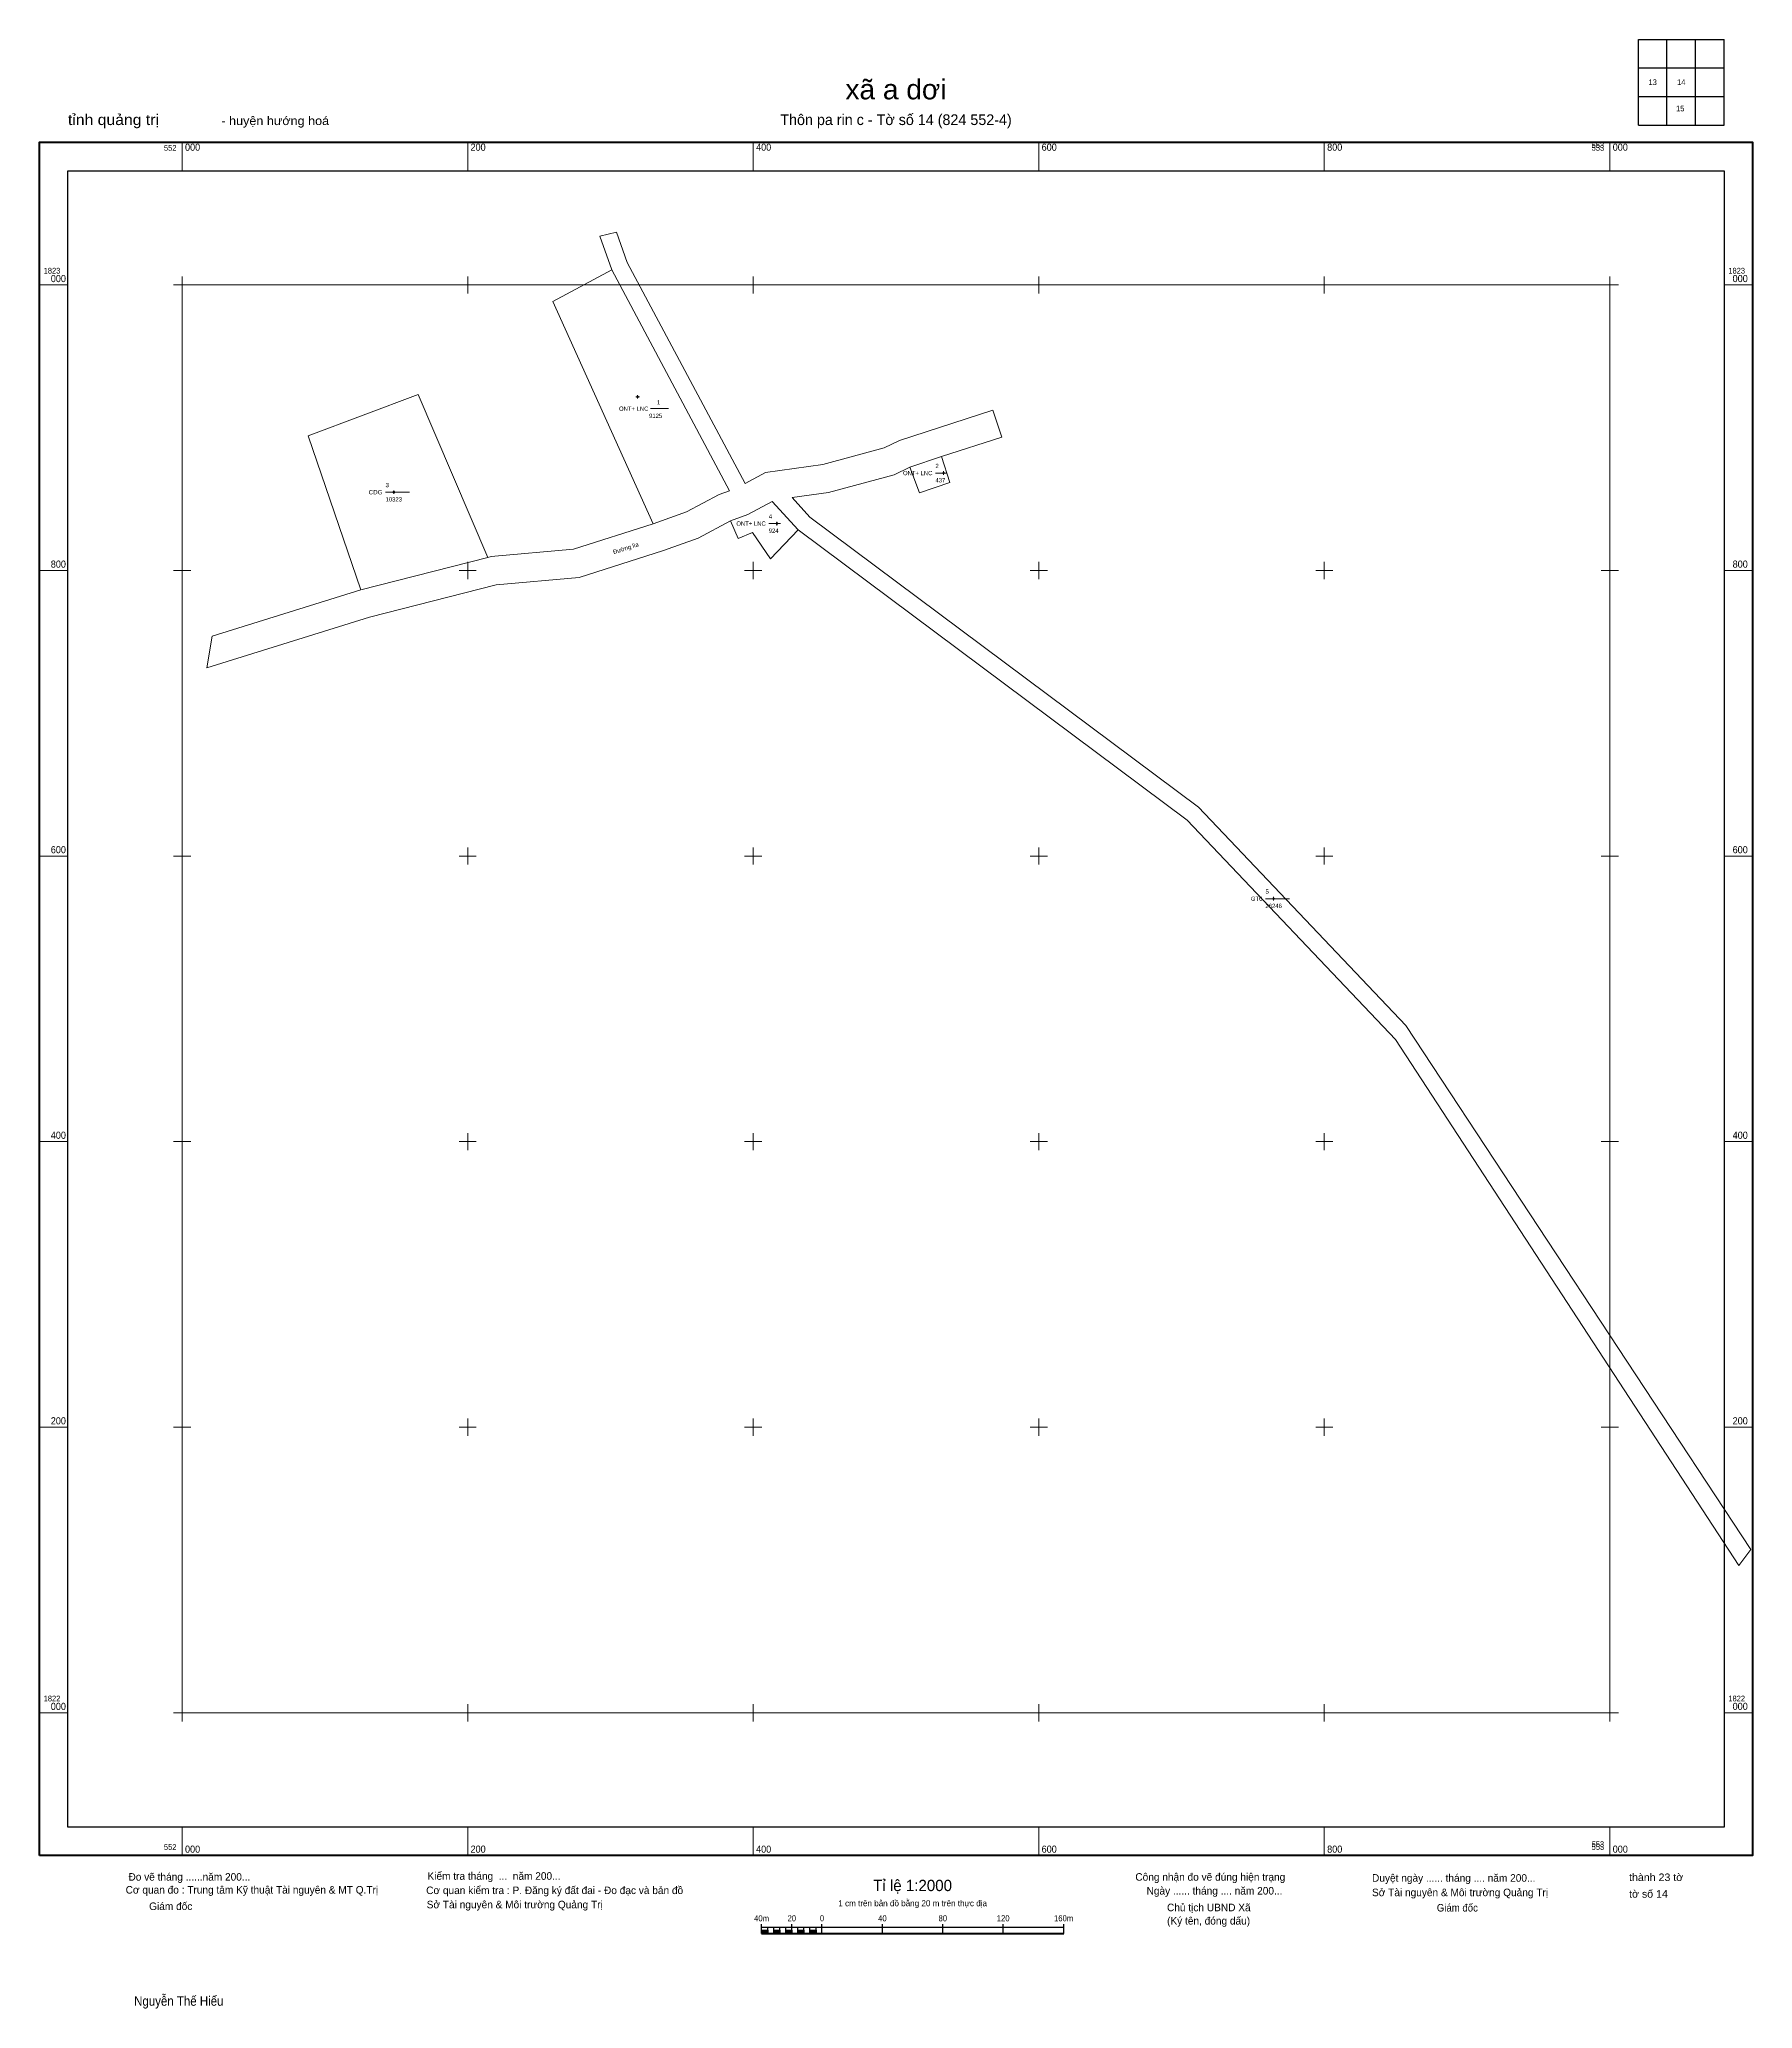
# Model space of a CAD drawing. Header units: metres. Extents: x 551900 to 553100, y 1821793 to 1823172.
import ezdxf
from ezdxf.enums import TextEntityAlignment as Align

# ---------------------------------------------------------------- set-up
doc = ezdxf.new("R2010")
doc.units = ezdxf.units.M
doc.header["$LTSCALE"] = 2
for name, color, linetype, lineweight in [('10', 7, 'Continuous', 13), ('13', 7, 'Continuous', 13), ('23', 7, 'Continuous', 13), ('51', 7, 'Continuous', 13), ('63', 7, 'Continuous', 13)]:
    doc.layers.add(name, color=color, linetype=linetype, lineweight=lineweight)

msp = doc.modelspace()

# ---------------------------------------------------------------- hatches: boundary and pattern name
at = {"layer": '51'}
for points in [[(552319.17, 1822921.64, 1), (552318.87, 1822921.64, 1)], [(552148.39, 1822854.86, 1), (552148.09, 1822854.86, 1)], [(552533.52, 1822868.25, 1), (552533.22, 1822868.25, 1)], [(552416.78, 1822832.9, 1), (552416.48, 1822832.9, 1)], [(552764.67, 1822570.14, 1), (552764.37, 1822570.14, 1)]]:
    msp.add_hatch(color=256, dxfattribs=at).paths.add_polyline_path(points)
at = {"layer": '63'}
for points in [[(552405.86, 1821845.53), (552405.86, 1821847.67), (552410.14, 1821847.67), (552410.14, 1821845.53)], [(552414.36, 1821845.53), (552414.36, 1821847.67), (552418.56, 1821847.67), (552418.56, 1821845.53)], [(552422.78, 1821845.53), (552422.78, 1821847.67), (552427.06, 1821847.67), (552427.06, 1821845.53)], [(552431.26, 1821845.53), (552431.26, 1821847.67), (552435.5, 1821847.67), (552435.5, 1821845.53)], [(552439.76, 1821845.53), (552439.76, 1821847.67), (552443.98, 1821847.67), (552443.98, 1821845.53)]]:
    msp.add_hatch(color=256, dxfattribs=at).paths.add_polyline_path(points)

# ---------------------------------------------------------------- linework, layer by layer
at = {"layer": '10'}
for p, q in [((552531.89, 1822879.77), (552509.66, 1822872.46)), ((552427.21, 1822851.04), (552439.58, 1822837.48)), ((552020.91, 1822753.96), (552125.26, 1822786.39)), ((552020.91, 1822753.96), (552017.23, 1822731.87)), ((553098.79, 1822114.44), (553090.37, 1822103.19))]:
    msp.add_line(p, q, dxfattribs=at)
for points in [[(552531.89, 1822879.77), (552574.07, 1822893.41), (552567.91, 1822912.43), (552502.35, 1822891.16), (552491.64, 1822885.83), (552448.72, 1822874.27), (552408.69, 1822868.62), (552394.33, 1822860.91), (552311.73, 1823015.71), (552304.19, 1823037.09), (552292.58, 1823034.09), (552300.92, 1823010.51)], [(552329.84, 1822832.77), (552259.6, 1822988.34), (552300.92, 1823010.51)], [(552329.84, 1822832.77), (552353.3, 1822841.02), (552376.06, 1822853.15), (552383.44, 1822855.84), (552300.92, 1823010.51)], [(552427.21, 1822851.04), (552452.82, 1822854.65), (552498.74, 1822867.02), (552509.66, 1822872.46)], [(552531.89, 1822879.77), (552537.73, 1822861.77), (552516.42, 1822854.52), (552509.66, 1822872.46)], [(552384.15, 1822834.79), (552396.15, 1822839.19), (552413.35, 1822848.43), (552431.45, 1822828.6)], [(552017.23, 1822731.87), (552131.19, 1822767.3), (552219.89, 1822789.96), (552278.07, 1822795.22), (552337.09, 1822814.08), (552361.4, 1822822.68), (552384.15, 1822834.79)], [(552329.84, 1822832.77), (552274.05, 1822814.94), (552216.47, 1822809.74), (552214.2, 1822809.16)], [(552384.15, 1822834.79), (552389.45, 1822822.45), (552399.4, 1822826.54), (552412.18, 1822808.08), (552431.45, 1822828.6)], [(553090.37, 1822103.19), (552849.85, 1822471.66), (552703.99, 1822625.12), (552431.45, 1822828.6)], [(553098.79, 1822114.44), (552857.13, 1822481.42), (552711.95, 1822634.16), (552439.58, 1822837.48)]]:
    msp.add_lwpolyline(points, dxfattribs=at)
msp.add_lwpolyline([(552214.2, 1822809.16), (552165.32, 1822923.34), (552088.36, 1822894.33), (552125.26, 1822786.39)], close=True, dxfattribs=at)
at = {"layer": '13'}
for p, q in [((552328.15, 1822913.37), (552340.65, 1822913.37)), ((552527.62, 1822868.25), (552535.87, 1822868.25)), ((552142.49, 1822854.86), (552159.24, 1822854.86)), ((552410.88, 1822832.9), (552419.13, 1822832.9)), ((552758.77, 1822570.14), (552775.52, 1822570.14))]:
    msp.add_line(p, q, dxfattribs=at)
at = {"layer": '23'}
for p, q in [((552000, 1822000), (552000, 1823000)), ((552000, 1823000), (553000, 1823000)), ((553000, 1822000), (553000, 1823000)), ((552000, 1822000), (553000, 1822000))]:
    msp.add_line(p, q, dxfattribs=at)
at = {"layer": '51'}
for p, q in [((552318.4, 1822921.64), (552317.77, 1822921.64)), ((552319.02, 1822922.89), (552319.02, 1822922.26)), ((552319.02, 1822921.02), (552319.02, 1822920.39)), ((552320.27, 1822921.64), (552319.64, 1822921.64)), ((552533.37, 1822869.5), (552533.37, 1822868.87)), ((552148.24, 1822856.11), (552148.24, 1822855.48)), ((552532.74, 1822868.25), (552532.12, 1822868.25)), ((552533.37, 1822867.63), (552533.37, 1822867)), ((552534.62, 1822868.25), (552533.99, 1822868.25)), ((552147.62, 1822854.86), (552146.99, 1822854.86)), ((552148.24, 1822854.24), (552148.24, 1822853.61)), ((552149.49, 1822854.86), (552148.86, 1822854.86)), ((552416.01, 1822832.9), (552415.38, 1822832.9)), ((552416.63, 1822834.15), (552416.63, 1822833.53)), ((552416.63, 1822832.27), (552416.63, 1822831.65)), ((552417.88, 1822832.9), (552417.25, 1822832.9)), ((552763.9, 1822570.14), (552763.27, 1822570.14)), ((552764.52, 1822571.39), (552764.52, 1822570.76)), ((552764.52, 1822569.52), (552764.52, 1822568.89)), ((552765.77, 1822570.14), (552765.14, 1822570.14))]:
    msp.add_line(p, q, dxfattribs=at)
for points in [[(552319.02, 1822922.26), (552318.4, 1822921.64), (552319.02, 1822921.02), (552319.64, 1822921.64)], [(552533.37, 1822868.87), (552532.74, 1822868.25), (552533.37, 1822867.63), (552533.99, 1822868.25)], [(552148.24, 1822855.48), (552147.62, 1822854.86), (552148.24, 1822854.24), (552148.86, 1822854.86)], [(552416.63, 1822833.53), (552416.01, 1822832.9), (552416.63, 1822832.27), (552417.25, 1822832.9)], [(552764.52, 1822570.76), (552763.9, 1822570.14), (552764.52, 1822569.52), (552765.14, 1822570.14)]]:
    msp.add_lwpolyline(points, close=True, dxfattribs=at)
for centre in [(552319.02, 1822921.64), (552148.24, 1822854.86), (552533.37, 1822868.25), (552416.63, 1822832.9), (552764.52, 1822570.14)]:
    msp.add_circle(centre, 0.15, dxfattribs=at)
at = {"layer": '63', "lineweight": 25}
for p, q in [((553020, 1823172), (553080, 1823172)), ((553020, 1823112), (553020, 1823172)), ((553040, 1823112), (553040, 1823172)), ((553060, 1823112), (553060, 1823172)), ((553020, 1823152), (553080, 1823152)), ((553020, 1823132), (553080, 1823132)), ((552405.86, 1821845.53), (552405.86, 1821851.87)), ((552405.86, 1821849.77), (552617.44, 1821849.77)), ((552405.86, 1821845.53), (552405.86, 1821849.77)), ((552410.14, 1821845.53), (552410.14, 1821849.77)), ((552414.36, 1821845.53), (552414.36, 1821849.77)), ((552418.56, 1821845.53), (552418.56, 1821849.77)), ((552422.78, 1821845.53), (552422.78, 1821849.77)), ((552427.06, 1821845.53), (552427.06, 1821851.87)), ((552427.06, 1821845.53), (552427.06, 1821849.77)), ((552431.26, 1821845.53), (552431.26, 1821849.77)), ((552435.5, 1821845.53), (552435.5, 1821849.77)), ((552439.76, 1821845.53), (552439.76, 1821849.77)), ((552443.98, 1821845.53), (552443.98, 1821849.77)), ((552448.14, 1821845.53), (552448.14, 1821851.87)), ((552490.52, 1821845.53), (552490.52, 1821851.87)), ((552532.8, 1821845.53), (552532.8, 1821851.87)), ((552575.12, 1821845.53), (552575.12, 1821851.87)), ((552617.44, 1821845.53), (552617.44, 1821851.87))]:
    msp.add_line(p, q, dxfattribs=at)
at = {"layer": '63'}
for p, q in [((552000, 1823080), (552000, 1823100)), ((552200, 1823080), (552200, 1823100)), ((552400, 1823080), (552400, 1823100)), ((552600, 1823080), (552600, 1823100)), ((552800, 1823080), (552800, 1823100)), ((553000, 1823080), (553000, 1823100)), ((551900, 1823000), (551920, 1823000)), ((551994, 1823000), (552006, 1823000)), ((552000, 1822994), (552000, 1823006)), ((552194, 1823000), (552206, 1823000)), ((552200, 1822994), (552200, 1823006)), ((552394, 1823000), (552406, 1823000)), ((552400, 1822994), (552400, 1823006)), ((552594, 1823000), (552606, 1823000)), ((552600, 1822994), (552600, 1823006)), ((552794, 1823000), (552806, 1823000)), ((552800, 1822994), (552800, 1823006)), ((552994, 1823000), (553006, 1823000)), ((553000, 1822994), (553000, 1823006)), ((553080, 1823000), (553100, 1823000)), ((551900, 1822800), (551920, 1822800)), ((551994, 1822800), (552006, 1822800)), ((552000, 1822794), (552000, 1822806)), ((552194, 1822800), (552206, 1822800)), ((552200, 1822794), (552200, 1822806)), ((552394, 1822800), (552406, 1822800)), ((552400, 1822794), (552400, 1822806)), ((552594, 1822800), (552606, 1822800)), ((552600, 1822794), (552600, 1822806)), ((552794, 1822800), (552806, 1822800)), ((552800, 1822794), (552800, 1822806)), ((552994, 1822800), (553006, 1822800)), ((553000, 1822794), (553000, 1822806)), ((553080, 1822800), (553100, 1822800)), ((551900, 1822600), (551920, 1822600)), ((551994, 1822600), (552006, 1822600)), ((552000, 1822594), (552000, 1822606)), ((552194, 1822600), (552206, 1822600)), ((552200, 1822594), (552200, 1822606)), ((552394, 1822600), (552406, 1822600)), ((552400, 1822594), (552400, 1822606)), ((552594, 1822600), (552606, 1822600)), ((552600, 1822594), (552600, 1822606)), ((552794, 1822600), (552806, 1822600)), ((552800, 1822594), (552800, 1822606)), ((552994, 1822600), (553006, 1822600)), ((553000, 1822594), (553000, 1822606)), ((553080, 1822600), (553100, 1822600)), ((551900, 1822400), (551920, 1822400)), ((551994, 1822400), (552006, 1822400)), ((552000, 1822394), (552000, 1822406)), ((552194, 1822400), (552206, 1822400)), ((552200, 1822394), (552200, 1822406)), ((552394, 1822400), (552406, 1822400)), ((552400, 1822394), (552400, 1822406)), ((552594, 1822400), (552606, 1822400)), ((552600, 1822394), (552600, 1822406)), ((552794, 1822400), (552806, 1822400)), ((552800, 1822394), (552800, 1822406)), ((552994, 1822400), (553006, 1822400)), ((553000, 1822394), (553000, 1822406)), ((553080, 1822400), (553100, 1822400)), ((551900, 1822200), (551920, 1822200)), ((551994, 1822200), (552006, 1822200)), ((552000, 1822194), (552000, 1822206)), ((552194, 1822200), (552206, 1822200)), ((552200, 1822194), (552200, 1822206)), ((552394, 1822200), (552406, 1822200)), ((552400, 1822194), (552400, 1822206)), ((552594, 1822200), (552606, 1822200)), ((552600, 1822194), (552600, 1822206)), ((552794, 1822200), (552806, 1822200)), ((552800, 1822194), (552800, 1822206)), ((552994, 1822200), (553006, 1822200)), ((553000, 1822194), (553000, 1822206)), ((553080, 1822200), (553100, 1822200)), ((551900, 1822000), (551920, 1822000)), ((551994, 1822000), (552006, 1822000)), ((552000, 1821994), (552000, 1822006)), ((552194, 1822000), (552206, 1822000)), ((552200, 1821994), (552200, 1822006)), ((552394, 1822000), (552406, 1822000)), ((552400, 1821994), (552400, 1822006)), ((552594, 1822000), (552606, 1822000)), ((552600, 1821994), (552600, 1822006)), ((552794, 1822000), (552806, 1822000)), ((552800, 1821994), (552800, 1822006)), ((552994, 1822000), (553006, 1822000)), ((553000, 1821994), (553000, 1822006)), ((553080, 1822000), (553100, 1822000)), ((552000, 1821900), (552000, 1821920)), ((552200, 1821900), (552200, 1821920)), ((552400, 1821900), (552400, 1821920)), ((552600, 1821900), (552600, 1821920)), ((552800, 1821900), (552800, 1821920)), ((553000, 1821900), (553000, 1821920))]:
    msp.add_line(p, q, dxfattribs=at)
at = {"layer": '63', "lineweight": 40}
msp.add_line((552405.86, 1821845.53), (552617.44, 1821845.53), dxfattribs=at)
at = {"layer": '63', "lineweight": 25}
msp.add_lwpolyline([(553020, 1823112), (553080, 1823112), (553080, 1823172)], dxfattribs=at)
at = {"layer": '63', "lineweight": 40}
msp.add_lwpolyline([(551900, 1821900), (551900, 1823100), (553100, 1823100), (553100, 1821900)], close=True, dxfattribs=at)
at = {"layer": '63', "lineweight": 25}
for points in [[(551920, 1821920), (551920, 1823080), (553080, 1823080), (553080, 1821920)], [(552405.86, 1821845.53), (552405.86, 1821847.67), (552410.14, 1821847.67), (552410.14, 1821845.53)], [(552414.36, 1821845.53), (552414.36, 1821847.67), (552418.56, 1821847.67), (552418.56, 1821845.53)], [(552422.78, 1821845.53), (552422.78, 1821847.67), (552427.06, 1821847.67), (552427.06, 1821845.53)], [(552431.26, 1821845.53), (552431.26, 1821847.67), (552435.5, 1821847.67), (552435.5, 1821845.53)], [(552439.76, 1821845.53), (552439.76, 1821847.67), (552443.98, 1821847.67), (552443.98, 1821845.53)]]:
    msp.add_lwpolyline(points, close=True, dxfattribs=at)

# ---------------------------------------------------------------- texts
at = {"layer": '10'}
msp.add_text('Đường lìa', height=3, rotation=17.721, dxfattribs=at).set_placement((552311.2, 1822814.27), align=Align.CENTER)
at = {"layer": '13'}
for s, p in [('ONT+ LNC', (552326.6, 1822911.86)), ('ONT+ LNC', (552525.52, 1822866.75)), ('ONT+ LNC', (552408.78, 1822831.4)), ('GT0', (552756.67, 1822568.64))]:
    msp.add_text(s, height=3, dxfattribs=at).set_placement(p, align=Align.RIGHT)
for s, width, p in [('1', 0.8, (552332.56, 1822916.32)), ('2', 1.05, (552527.62, 1822871.75)), ('3', 1.05, (552142.49, 1822858.36)), ('4', 1.1, (552410.88, 1822836.4)), ('5', 1.1, (552758.77, 1822573.64))]:
    msp.add_text(s, height=3, dxfattribs=dict(at, width=width)).set_placement(p)
for s, p in [('9125', (552327.05, 1822906.86)), ('437', (552527.62, 1822861.75)), ('10323', (552142.49, 1822848.36)), ('924', (552410.88, 1822826.4)), ('26246', (552758.77, 1822563.64))]:
    msp.add_text(s, height=3, dxfattribs=at).set_placement(p)
at = {"layer": '13', "width": 1.1}
msp.add_text('CDG', height=3, dxfattribs=at).set_placement((552140.39, 1822853.36), align=Align.RIGHT)
at = {"layer": '63'}
for s, height, width, p in [('xã a dơi', 14, 1.05, (552500, 1823130)), ('13', 4, 0.95, (553030, 1823140)), ('14', 4, 0.95, (553050.01, 1823140)), ('15', 4, 0.95, (553049.3, 1823121.61)), ('40m', 4.232, 0.95, (552405.85, 1821853.97)), ('20', 4.232, 0.95, (552427, 1821853.97)), ('0', 4.23, 0.9, (552448.18, 1821853.97)), ('40', 4.232, 0.95, (552490.5, 1821853.97)), ('80', 4.232, 0.95, (552532.78, 1821853.97)), ('120', 4.232, 0.95, (552575.06, 1821853.97)), ('160m', 4.232, 0.95, (552617.4, 1821853.97))]:
    msp.add_text(s, height=height, dxfattribs=dict(at, width=width)).set_placement(p, align=Align.CENTER)
for s, height, width, p in [('tỉnh quảng trị', 7.5, 1.1, (551920, 1823112)), (' - huyện hướng hoá', 6, 1.1, (552025, 1823112)), ('000', 5, 0.95, (552002, 1823094)), ('200', 5, 0.95, (552202, 1823094)), ('400', 5, 0.95, (552402, 1823094)), ('600', 5, 0.95, (552602, 1823094)), ('800', 5, 0.95, (552802, 1823094)), ('000', 5, 0.95, (553002, 1823094)), ('1823', 4, 0.95, (551903, 1823008)), ('1823', 4, 0.95, (551903, 1823008)), ('000', 5, 0.95, (551908, 1823002)), ('1823', 4, 0.95, (553083, 1823008)), ('1823', 4, 0.95, (553083, 1823008)), ('000', 5, 0.95, (553086, 1823002)), ('800', 5, 0.95, (551908, 1822802)), ('800', 5, 0.95, (553086, 1822802)), ('600', 5, 0.95, (551908, 1822602)), ('600', 5, 0.95, (553086, 1822602)), ('400', 5, 0.95, (551908, 1822402)), ('400', 5, 0.95, (553086, 1822402)), ('200', 5, 0.95, (551908, 1822202)), ('200', 5, 0.95, (553086, 1822202)), ('1822', 4, 0.95, (551903, 1822008)), ('000', 5, 0.95, (551908, 1822002)), ('1822', 4, 0.95, (553083, 1822008)), ('000', 5, 0.95, (553086, 1822002)), ('000', 5, 0.95, (552002, 1821902)), ('200', 5, 0.95, (552202, 1821902)), ('400', 5, 0.95, (552402, 1821902)), ('600', 5, 0.95, (552602, 1821902)), ('800', 5, 0.95, (552802, 1821902)), ('000', 5, 0.95, (553002, 1821902)), ('thành 23 tờ', 5.29, 1.05, (553013.47, 1821882.15)), ('tờ số 14', 5.29, 1.05, (553013.47, 1821870.51)), ('Giám đốc ', 5.29, 0.95, (552878.81, 1821860.81)), ('Nguyễn Thế Hiếu', 6.68, 0.9, (551966.36, 1821794.83))]:
    msp.add_text(s, height=height, dxfattribs=dict(at, width=width)).set_placement(p)
for s, height, p in [('Thôn pa rin c - Tờ số 14 (824 552-4)', 7.5, (552500.01, 1823112)), ('Tỉ lệ 1:2000', 7.902, (552511.62, 1821875.13)), ('1 cm trên bản đồ bằng 20 m trên thực địa', 4.232, (552511.67, 1821864.51))]:
    msp.add_text(s, height=height, dxfattribs=at).set_placement(p, align=Align.CENTER)
at = {"layer": '63', "width": 0.95}
for s, p in [('552', (551996, 1823094)), ('553', (552996, 1823096)), ('553', (552996, 1823094)), ('552', (551996, 1821904)), ('553', (552996, 1821906)), ('553', (552996, 1821904))]:
    msp.add_text(s, height=4, dxfattribs=at).set_placement(p, align=Align.RIGHT)
at = {"layer": '63'}
for s, height, p in [('Cơ quan đo : Trung tâm Kỹ thuật Tài nguyên & MT Q.Trị', 5.29, (551960.42, 1821873.37)), ('Đo vẽ tháng ......năm 200...', 5.29, (551962.4, 1821882.45)), ('Cơ quan kiểm tra : P. Đăng ký đất đai - Đo đạc và bản đồ', 5.29, (552170.93, 1821873.03)), ('Kiểm tra tháng  ...  năm 200...', 5.29, (552171.83, 1821883.05)), ('Công nhận đo vẽ đúng hiện trạng', 5.29, (552667.64, 1821882.39)), ('Ngày ...... tháng .... năm 200...', 5.29, (552675.5, 1821872.69)), ('Sở Tài nguyên & Môi trường Quảng Trị', 5.29, (552833.41, 1821871.55)), ('Duyệt ngày ...... tháng .... năm 200...', 5.29, (552833.44, 1821881.69)), ('Giám đốc', 5.29, (551976.88, 1821861.85)), ('Sở Tài nguyên & Môi trường Quảng Trị', 5.29, (552171.29, 1821863.07)), ('Chủ tịch UBND Xã', 5.29, (552689.81, 1821861.01)), ('(Ký tên, đóng dấu) ', 5.287, (552689.87, 1821851.69))]:
    msp.add_text(s, height=height, dxfattribs=at).set_placement(p)

doc.saveas('drawing.dxf')
